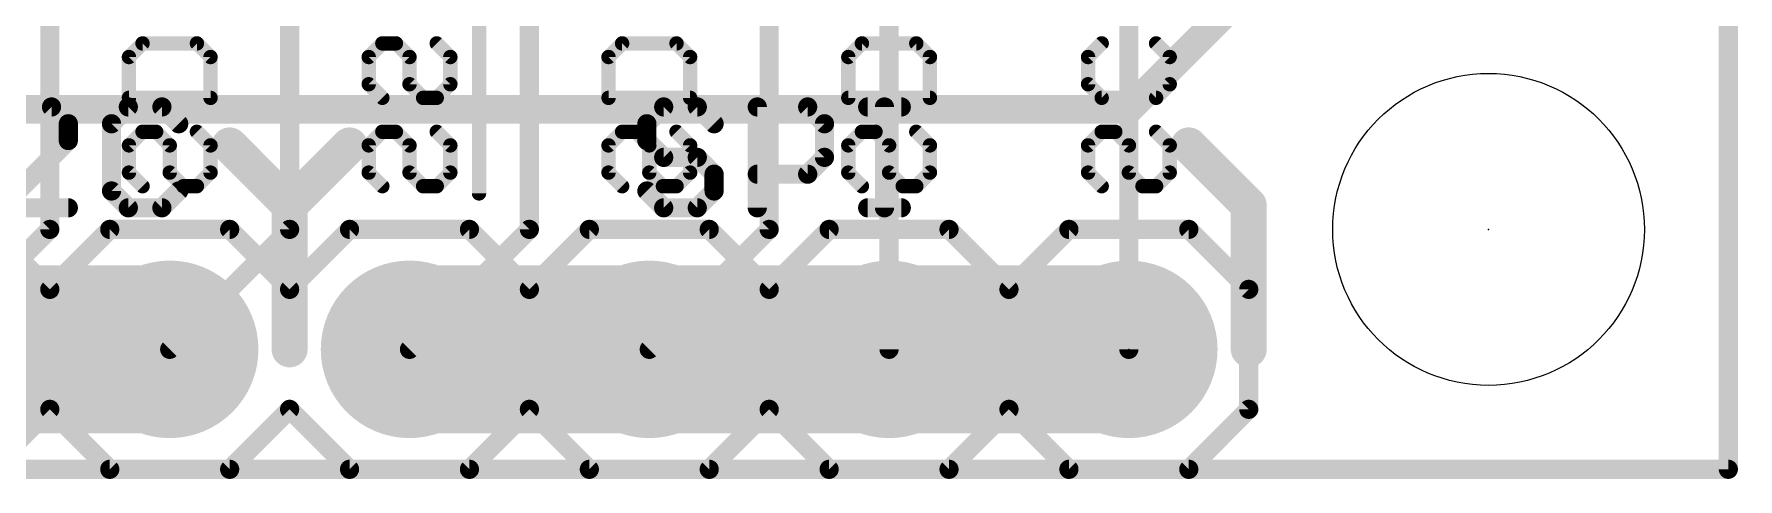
# Model space of a CAD drawing. Extents: x -36.1 to 36.1, y -36.8 to 19.2.
# Drawn here: x -0.17 to 17.88, y -19.15 to -14.44 of the extents above; entities that cross this region are included whole.
import ezdxf

# ---------------------------------------------------------------- set-up
doc = ezdxf.new("R2010")
doc.units = 0
for name, color, linetype in [('1', 12, 'CONTINUOUS'), ('16', 132, 'CONTINUOUS'), ('17', 110, 'CONTINUOUS'), ('20', 53, 'CONTINUOUS'), ('21', 41, 'CONTINUOUS'), ('22', 40, 'CONTINUOUS'), ('23', 53, 'CONTINUOUS'), ('24', 53, 'CONTINUOUS')]:
    doc.layers.add(name, color=color, linetype=linetype)

# ---------------------------------------------------------------- blocks, each defined once
blk = doc.blocks.new('ROUNDP')
at = {"const_width": 0.5}
blk.add_lwpolyline([(0, -0.25, 1), (0, 0.25, 1), (0, -0.25)], format="xyb", dxfattribs=at)

msp = doc.modelspace()

# ---------------------------------------------------------------- linework, layer by layer
at = {"layer": '1'}
for points, const_width in [([(17.78, 19.05), (17.78, -19.05)], 0.2032), ([(13.97, -12.7), (11.43, -15.24)], 0.3048), ([(11.43, -15.24), (-11.43, -15.24)], 0.3048), ([(17.78, -19.05), (-17.78, -19.05)], 0.2032)]:
    msp.add_lwpolyline(points, dxfattribs=dict(at, const_width=const_width))
for points, const_width in [([(11.3761, -15.1861, 1), (11.4839, -15.2939)], 0.1524), ([(11.43, -15.3162, 1), (11.43, -15.1638)], 0.1524), ([(17.78, -19.1008, 1), (17.78, -18.9992)], 0.1016), ([(17.7292, -19.05, 1), (17.8308, -19.05)], 0.1016)]:
    msp.add_lwpolyline(points, format="xyb", dxfattribs=dict(at, const_width=const_width))
at = {"layer": '16', "const_width": 0.2032}
for points in [[(17.78, 19.05), (17.78, -19.05)], [(0, -16.51), (0, 0)], [(5.08, -16.51), (5.08, -3.81)], [(2.54, -10.16), (2.54, -16.51)], [(7.62, -10.16), (7.62, -16.51)], [(8.89, -10.16), (8.89, -17.78)], [(11.43, -11.43), (11.43, -17.78)], [(0, -16.51), (-1.27, -17.78)], [(2.54, -16.51), (1.27, -17.78)], [(5.08, -16.51), (3.81, -17.78)], [(7.62, -16.51), (6.35, -17.78)], [(17.78, -19.05), (-17.78, -19.05)]]:
    msp.add_lwpolyline(points, dxfattribs=at)
at = {"layer": '16', "const_width": 0.1016}
for points in [[(0.0359, -16.5459, 1), (-0.0359, -16.4741)], [(2.5759, -16.5459, 1), (2.5041, -16.4741)], [(5.1159, -16.5459, 1), (5.0441, -16.4741)], [(7.6559, -16.5459, 1), (7.5841, -16.4741)], [(-0.0508, -16.51, 1), (0.0508, -16.51)], [(2.4892, -16.51, 1), (2.5908, -16.51)], [(5.0292, -16.51, 1), (5.1308, -16.51)], [(7.5692, -16.51, 1), (7.6708, -16.51)], [(1.2341, -17.7441, 1), (1.3059, -17.8159)], [(3.7741, -17.7441, 1), (3.8459, -17.8159)], [(6.3141, -17.7441, 1), (6.3859, -17.8159)], [(8.8392, -17.78, 1), (8.9408, -17.78)], [(11.3792, -17.78, 1), (11.4808, -17.78)], [(17.78, -19.1008, 1), (17.78, -18.9992)], [(17.7292, -19.05, 1), (17.8308, -19.05)]]:
    msp.add_lwpolyline(points, format="xyb", dxfattribs=at)
at = {"layer": '20', "const_width": 0.2032}
for points in [[(17.78, 19.05), (17.78, -19.05)], [(17.78, -19.05), (-17.78, -19.05)]]:
    msp.add_lwpolyline(points, dxfattribs=at)
at = {"layer": '20', "const_width": 0.1016}
for points in [[(17.78, -19.1008, 1), (17.78, -18.9992)], [(17.7292, -19.05, 1), (17.8308, -19.05)]]:
    msp.add_lwpolyline(points, format="xyb", dxfattribs=at)
at = {"layer": '20'}
msp.add_circle((15.24, -16.51), 1.651, dxfattribs=at)
at = {"layer": '21'}
for points, const_width in [([(0.0181, -15.2137), (-0.3379, -15.2137)], 0.2032), ([(0.196, -15.3916), (0.0181, -15.2137)], 0.2032), ([(0.8315, -15.2137), (0.6536, -15.3916)], 0.2032), ([(1.1875, -15.2137), (0.8315, -15.2137)], 0.2032), ([(1.3654, -15.3916), (1.1875, -15.2137)], 0.2032), ([(6.5026, -15.2137), (6.3246, -15.3916)], 0.2032), ([(6.8585, -15.2137), (6.5026, -15.2137)], 0.2032), ([(7.0364, -15.3916), (6.8585, -15.2137)], 0.2032), ([(7.494, -16.2814), (7.494, -15.2137)], 0.2032), ([(7.494, -15.2137), (8.0279, -15.2137)], 0.2032), ([(8.0279, -15.2137), (8.2058, -15.3916)], 0.2032), ([(8.6634, -15.2137), (9.0193, -15.2137)], 0.2032), ([(8.8413, -16.2814), (8.8413, -15.2137)], 0.2032), ([(0.196, -15.5696), (0.196, -15.3916)], 0.2032), ([(0.6536, -15.3916), (0.6536, -16.1035)], 0.2032), ([(6.3246, -15.3916), (6.3246, -15.5696)], 0.2032), ([(8.2058, -15.3916), (8.2058, -15.7475)], 0.2032), ([(-0.5158, -16.2814), (0.196, -15.5696)], 0.2032), ([(2.54, -16.256), (1.905, -15.621)], 0.381), ([(2.54, -16.256), (3.175, -15.621)], 0.381), ([(6.3246, -15.5696), (6.5026, -15.7475)], 0.2032), ([(12.7, -16.256), (12.065, -15.621)], 0.381), ([(6.5026, -15.7475), (6.8585, -15.7475)], 0.2032), ([(6.8585, -15.7475), (7.0364, -15.9255)], 0.2032), ([(8.2058, -15.7475), (8.0279, -15.9255)], 0.2032), ([(7.0364, -15.9255), (7.0364, -16.1035)], 0.2032), ([(8.0279, -15.9255), (7.494, -15.9255)], 0.2032), ([(0.6536, -16.1035), (0.8315, -16.2814)], 0.2032), ([(1.1875, -16.2814), (1.3654, -16.1035)], 0.2032), ([(6.5026, -16.2814), (6.3246, -16.1035)], 0.2032), ([(7.0364, -16.1035), (6.8585, -16.2814)], 0.2032), ([(0.196, -16.2814), (-0.5158, -16.2814)], 0.2032), ([(0.8315, -16.2814), (1.1875, -16.2814)], 0.2032), ([(2.54, -17.78), (2.54, -16.256)], 0.381), ([(6.8585, -16.2814), (6.5026, -16.2814)], 0.2032), ([(8.6634, -16.2814), (9.0193, -16.2814)], 0.2032), ([(12.7, -17.78), (12.7, -16.256)], 0.381), ([(-1.27, -17.78), (1.27, -17.78)], 1.778), ([(3.81, -17.78), (11.43, -17.78)], 1.778)]:
    msp.add_lwpolyline(points, dxfattribs=dict(at, const_width=const_width))
for points, const_width in [([(0.054, -15.1778, 1), (-0.0179, -15.2496)], 0.1016), ([(0.0181, -15.2645, 1), (0.0181, -15.1629)], 0.1016), ([(0.8315, -15.1629, 1), (0.8315, -15.2645)], 0.1016), ([(0.8675, -15.2496, 1), (0.7956, -15.1778)], 0.1016), ([(1.2234, -15.1778, 1), (1.1515, -15.2496)], 0.1016), ([(1.1875, -15.2645, 1), (1.1875, -15.1629)], 0.1016), ([(6.5026, -15.1629, 1), (6.5026, -15.2645)], 0.1016), ([(6.5385, -15.2496, 1), (6.4666, -15.1778)], 0.1016), ([(6.8944, -15.1778, 1), (6.8225, -15.2496)], 0.1016), ([(6.8585, -15.2645, 1), (6.8585, -15.1629)], 0.1016), ([(7.5448, -15.2137, 1), (7.4432, -15.2137)], 0.1016), ([(7.494, -15.1629, 1), (7.494, -15.2645)], 0.1016), ([(8.0638, -15.1778, 1), (7.9919, -15.2496)], 0.1016), ([(8.0279, -15.2645, 1), (8.0279, -15.1629)], 0.1016), ([(8.6634, -15.1629, 1), (8.6634, -15.2645)], 0.1016), ([(8.8921, -15.2137, 1), (8.7905, -15.2137)], 0.1016), ([(9.0193, -15.2645, 1), (9.0193, -15.1629)], 0.1016), ([(0.2468, -15.3916, 1), (0.1452, -15.3916)], 0.1016), ([(0.1601, -15.4276, 1), (0.2319, -15.3557)], 0.1016), ([(0.7044, -15.3916, 1), (0.6028, -15.3916)], 0.1016), ([(0.6177, -15.3557, 1), (0.6895, -15.4276)], 0.1016), ([(1.3295, -15.4276, 1), (1.4013, -15.3557)], 0.1016), ([(6.3754, -15.3916, 1), (6.2738, -15.3916)], 0.1016), ([(6.2887, -15.3557, 1), (6.3605, -15.4276)], 0.1016), ([(7.0005, -15.4276, 1), (7.0723, -15.3557)], 0.1016), ([(8.2566, -15.3916, 1), (8.155, -15.3916)], 0.1016), ([(8.1699, -15.4276, 1), (8.2417, -15.3557)], 0.1016), ([(0.1452, -15.5696, 1), (0.2468, -15.5696)], 0.1016), ([(0.2319, -15.6055, 1), (0.1601, -15.5337)], 0.1016), ([(1.9724, -15.5536, 1), (1.8376, -15.6884)], 0.1905), ([(3.2424, -15.6884, 1), (3.1076, -15.5536)], 0.1905), ([(6.3605, -15.5337, 1), (6.2887, -15.6055)], 0.1016), ([(6.2738, -15.5696, 1), (6.3754, -15.5696)], 0.1016), ([(12.1324, -15.5536, 1), (11.9976, -15.6884)], 0.1905), ([(6.5026, -15.6967, 1), (6.5026, -15.7983)], 0.1016), ([(6.4666, -15.7835, 1), (6.5385, -15.7116)], 0.1016), ([(6.8944, -15.7116, 1), (6.8225, -15.7835)], 0.1016), ([(6.8585, -15.7983, 1), (6.8585, -15.6967)], 0.1016), ([(8.155, -15.7475, 1), (8.2566, -15.7475)], 0.1016), ([(8.2417, -15.7835, 1), (8.1699, -15.7116)], 0.1016), ([(7.0872, -15.9255, 1), (6.9856, -15.9255)], 0.1016), ([(7.0005, -15.9614, 1), (7.0723, -15.8896)], 0.1016), ([(7.494, -15.8747, 1), (7.494, -15.9763)], 0.1016), ([(7.9919, -15.8896, 1), (8.0638, -15.9614)], 0.1016), ([(8.0279, -15.9763, 1), (8.0279, -15.8747)], 0.1016), ([(0.6895, -16.0675, 1), (0.6177, -16.1394)], 0.1016), ([(0.6028, -16.1035, 1), (0.7044, -16.1035)], 0.1016), ([(1.4013, -16.1394, 1), (1.3295, -16.0675)], 0.1016), ([(6.3605, -16.0675, 1), (6.2887, -16.1394)], 0.1016), ([(6.9856, -16.1035, 1), (7.0872, -16.1035)], 0.1016), ([(7.0723, -16.1394, 1), (7.0005, -16.0675)], 0.1016), ([(0.196, -16.3322, 1), (0.196, -16.2306)], 0.1016), ([(0.8315, -16.2306, 1), (0.8315, -16.3322)], 0.1016), ([(0.7956, -16.3173, 1), (0.8675, -16.2455)], 0.1016), ([(1.1515, -16.2455, 1), (1.2234, -16.3173)], 0.1016), ([(1.1875, -16.3322, 1), (1.1875, -16.2306)], 0.1016), ([(2.4726, -16.1886, 1), (2.6074, -16.3234)], 0.1905), ([(2.6353, -16.256, 1), (2.4447, -16.256)], 0.1905), ([(2.4726, -16.3234, 1), (2.6074, -16.1886)], 0.1905), ([(6.5026, -16.2306, 1), (6.5026, -16.3322)], 0.1016), ([(6.4666, -16.3173, 1), (6.5385, -16.2455)], 0.1016), ([(6.8225, -16.2455, 1), (6.8944, -16.3173)], 0.1016), ([(6.8585, -16.3322, 1), (6.8585, -16.2306)], 0.1016), ([(7.4432, -16.2814, 1), (7.5448, -16.2814)], 0.1016), ([(8.6634, -16.2306, 1), (8.6634, -16.3322)], 0.1016), ([(8.7905, -16.2814, 1), (8.8921, -16.2814)], 0.1016), ([(9.0193, -16.3322, 1), (9.0193, -16.2306)], 0.1016), ([(12.7953, -16.256, 1), (12.6048, -16.256)], 0.1905), ([(12.6326, -16.3234, 1), (12.7674, -16.1886)], 0.1905), ([(1.27, -18.2245, 1), (1.27, -17.3355)], 0.889), ([(3.81, -17.3355, 1), (3.81, -18.2245)], 0.889), ([(11.43, -18.2245, 1), (11.43, -17.3355)], 0.889), ([(2.4447, -17.78, 1), (2.6353, -17.78)], 0.1905), ([(12.6048, -17.78, 1), (12.7953, -17.78)], 0.1905)]:
    msp.add_lwpolyline(points, format="xyb", dxfattribs=dict(at, const_width=const_width))
at = {"layer": '22'}
for points, const_width in [([(4.5466, -16.129), (4.5466, -14.258)], 0.1524), ([(0.8382, -14.6851), (0.9823, -14.5411)], 0.1524), ([(0.8382, -15.1173), (0.8382, -14.6851)], 0.1524), ([(0.9823, -14.5411), (1.5585, -14.5411)], 0.1524), ([(1.5585, -14.5411), (1.7025, -14.6851)], 0.1524), ([(1.7025, -14.6851), (1.7025, -15.1173)], 0.1524), ([(3.5223, -14.5411), (3.3782, -14.6851)], 0.1524), ([(3.3782, -14.6851), (3.3782, -14.9732)], 0.1524), ([(3.6663, -14.5411), (3.5223, -14.5411)], 0.1524), ([(3.8104, -14.6851), (3.6663, -14.5411)], 0.1524), ([(3.8104, -14.9732), (3.8104, -14.6851)], 0.1524), ([(4.0985, -14.5411), (4.2425, -14.6851)], 0.1524), ([(4.2425, -14.6851), (4.2425, -14.9732)], 0.1524), ([(5.9182, -14.6851), (6.0623, -14.5411)], 0.1524), ([(5.9182, -15.1173), (5.9182, -14.6851)], 0.1524), ([(6.0623, -14.5411), (6.6385, -14.5411)], 0.1524), ([(6.6385, -14.5411), (6.7825, -14.6851)], 0.1524), ([(6.7825, -14.6851), (6.7825, -15.1173)], 0.1524), ([(8.4582, -14.6851), (8.6023, -14.5411)], 0.1524), ([(8.4582, -15.1173), (8.4582, -14.6851)], 0.1524), ([(8.6023, -14.5411), (9.1785, -14.5411)], 0.1524), ([(9.1785, -14.5411), (9.3225, -14.6851)], 0.1524), ([(9.3225, -14.6851), (9.3225, -15.1173)], 0.1524), ([(10.9982, -14.6851), (11.1423, -14.5411)], 0.1524), ([(10.9982, -14.9732), (10.9982, -14.6851)], 0.1524), ([(11.7185, -14.5411), (11.8625, -14.6851)], 0.1524), ([(11.8625, -14.6851), (11.8625, -14.9732)], 0.1524), ([(3.3782, -14.9732), (3.5223, -15.1173)], 0.1524), ([(3.9544, -15.1173), (3.8104, -14.9732)], 0.1524), ([(4.2425, -14.9732), (4.0985, -15.1173)], 0.1524), ([(11.1423, -15.1173), (10.9982, -14.9732)], 0.1524), ([(11.8625, -14.9732), (11.7185, -15.1173)], 0.1524), ([(1.7025, -15.1173), (0.8382, -15.1173)], 0.1524), ([(4.0985, -15.1173), (3.9544, -15.1173)], 0.1524), ([(6.7825, -15.1173), (5.9182, -15.1173)], 0.1524), ([(9.3225, -15.1173), (8.4582, -15.1173)], 0.1524), ([(11.7185, -15.1173), (11.1423, -15.1173)], 0.1524), ([(0.9823, -15.4766), (0.8382, -15.6206)], 0.1524), ([(1.1263, -15.4766), (0.9823, -15.4766)], 0.1524), ([(1.2704, -15.6206), (1.1263, -15.4766)], 0.1524), ([(1.5585, -15.4766), (1.7025, -15.6206)], 0.1524), ([(3.5223, -15.4766), (3.3782, -15.6206)], 0.1524), ([(3.6663, -15.4766), (3.5223, -15.4766)], 0.1524), ([(3.8104, -15.6206), (3.6663, -15.4766)], 0.1524), ([(4.0985, -15.4766), (4.2425, -15.6206)], 0.1524), ([(6.0623, -15.4766), (5.9182, -15.6206)], 0.1524), ([(6.2063, -15.4766), (6.0623, -15.4766)], 0.1524), ([(6.3504, -15.6206), (6.2063, -15.4766)], 0.1524), ([(6.6385, -15.4766), (6.7825, -15.6206)], 0.1524), ([(8.6023, -15.4766), (8.4582, -15.6206)], 0.1524), ([(8.7463, -15.4766), (8.6023, -15.4766)], 0.1524), ([(8.8904, -15.6206), (8.7463, -15.4766)], 0.1524), ([(9.1785, -15.4766), (9.3225, -15.6206)], 0.1524), ([(11.1423, -15.4766), (10.9982, -15.6206)], 0.1524), ([(11.2863, -15.4766), (11.1423, -15.4766)], 0.1524), ([(11.4304, -15.6206), (11.2863, -15.4766)], 0.1524), ([(11.7185, -15.4766), (11.8625, -15.6206)], 0.1524), ([(0.8382, -15.6206), (0.8382, -15.9087)], 0.1524), ([(1.2704, -15.9087), (1.2704, -15.6206)], 0.1524), ([(1.7025, -15.6206), (1.7025, -15.9087)], 0.1524), ([(3.3782, -15.6206), (3.3782, -15.9087)], 0.1524), ([(3.8104, -15.9087), (3.8104, -15.6206)], 0.1524), ([(4.2425, -15.6206), (4.2425, -15.9087)], 0.1524), ([(5.9182, -15.6206), (5.9182, -15.9087)], 0.1524), ([(6.3504, -15.9087), (6.3504, -15.6206)], 0.1524), ([(6.7825, -15.6206), (6.7825, -15.9087)], 0.1524), ([(8.4582, -15.6206), (8.4582, -15.9087)], 0.1524), ([(8.8904, -15.9087), (8.8904, -15.6206)], 0.1524), ([(9.3225, -15.6206), (9.3225, -15.9087)], 0.1524), ([(10.9982, -15.6206), (10.9982, -15.9087)], 0.1524), ([(11.4304, -15.9087), (11.4304, -15.6206)], 0.1524), ([(11.8625, -15.6206), (11.8625, -15.9087)], 0.1524), ([(0.8382, -15.9087), (0.9823, -16.0528)], 0.1524), ([(1.4144, -16.0528), (1.2704, -15.9087)], 0.1524), ([(1.7025, -15.9087), (1.5585, -16.0528)], 0.1524), ([(3.3782, -15.9087), (3.5223, -16.0528)], 0.1524), ([(3.9544, -16.0528), (3.8104, -15.9087)], 0.1524), ([(4.2425, -15.9087), (4.0985, -16.0528)], 0.1524), ([(5.9182, -15.9087), (6.0623, -16.0528)], 0.1524), ([(6.4944, -16.0528), (6.3504, -15.9087)], 0.1524), ([(6.7825, -15.9087), (6.6385, -16.0528)], 0.1524), ([(8.4582, -15.9087), (8.6023, -16.0528)], 0.1524), ([(9.0344, -16.0528), (8.8904, -15.9087)], 0.1524), ([(9.3225, -15.9087), (9.1785, -16.0528)], 0.1524), ([(10.9982, -15.9087), (11.1423, -16.0528)], 0.1524), ([(11.5744, -16.0528), (11.4304, -15.9087)], 0.1524), ([(11.8625, -15.9087), (11.7185, -16.0528)], 0.1524), ([(1.5585, -16.0528), (1.4144, -16.0528)], 0.1524), ([(4.0985, -16.0528), (3.9544, -16.0528)], 0.1524), ([(6.6385, -16.0528), (6.4944, -16.0528)], 0.1524), ([(9.1785, -16.0528), (9.0344, -16.0528)], 0.1524), ([(11.7185, -16.0528), (11.5744, -16.0528)], 0.1524), ([(0, -17.145), (-0.635, -16.51)], 0.2032), ([(0.635, -16.51), (0, -17.145)], 0.2032), ([(1.905, -16.51), (0.635, -16.51)], 0.2032), ([(2.54, -17.145), (1.905, -16.51)], 0.2032), ([(3.175, -16.51), (2.54, -17.145)], 0.2032), ([(4.445, -16.51), (3.175, -16.51)], 0.2032), ([(4.445, -16.51), (5.08, -17.145)], 0.2032), ([(5.715, -16.51), (5.08, -17.145)], 0.2032), ([(6.985, -16.51), (5.715, -16.51)], 0.2032), ([(7.62, -17.145), (6.985, -16.51)], 0.2032), ([(8.255, -16.51), (7.62, -17.145)], 0.2032), ([(9.525, -16.51), (8.255, -16.51)], 0.2032), ([(10.16, -17.145), (9.525, -16.51)], 0.2032), ([(10.795, -16.51), (10.16, -17.145)], 0.2032), ([(12.065, -16.51), (10.795, -16.51)], 0.2032), ([(12.065, -16.51), (12.7, -17.145)], 0.2032), ([(12.7, -17.145), (12.7, -18.415)], 0.2032), ([(-0.635, -19.05), (0, -18.415)], 0.2032), ([(0, -18.415), (0.635, -19.05)], 0.2032), ([(1.905, -19.05), (2.54, -18.415)], 0.2032), ([(2.54, -18.415), (3.175, -19.05)], 0.2032), ([(5.08, -18.415), (4.445, -19.05)], 0.2032), ([(5.08, -18.415), (5.715, -19.05)], 0.2032), ([(6.985, -19.05), (7.62, -18.415)], 0.2032), ([(7.62, -18.415), (8.255, -19.05)], 0.2032), ([(9.525, -19.05), (10.16, -18.415)], 0.2032), ([(10.16, -18.415), (10.795, -19.05)], 0.2032), ([(12.7, -18.415), (12.065, -19.05)], 0.2032), ([(0.635, -19.05), (1.905, -19.05)], 0.2032), ([(3.175, -19.05), (4.445, -19.05)], 0.2032), ([(5.715, -19.05), (6.985, -19.05)], 0.2032), ([(8.255, -19.05), (9.525, -19.05)], 0.2032), ([(10.795, -19.05), (12.065, -19.05)], 0.2032)]:
    msp.add_lwpolyline(points, dxfattribs=dict(at, const_width=const_width))
for points, const_width in [([(0.8763, -14.6851, 1), (0.8001, -14.6851)], 0.0762), ([(0.9823, -14.503, 1), (0.9823, -14.5792)], 0.0762), ([(1.0092, -14.568, 1), (0.9553, -14.5141)], 0.0762), ([(1.5854, -14.5141, 1), (1.5315, -14.568)], 0.0762), ([(1.5585, -14.5792, 1), (1.5585, -14.503)], 0.0762), ([(1.7406, -14.6851, 1), (1.6644, -14.6851)], 0.0762), ([(3.4163, -14.6851, 1), (3.3401, -14.6851)], 0.0762), ([(3.5223, -14.503, 1), (3.5223, -14.5792)], 0.0762), ([(3.5492, -14.568, 1), (3.4953, -14.5141)], 0.0762), ([(3.6933, -14.5141, 1), (3.6394, -14.568)], 0.0762), ([(3.6663, -14.5792, 1), (3.6663, -14.503)], 0.0762), ([(3.8485, -14.6851, 1), (3.7723, -14.6851)], 0.0762), ([(4.1254, -14.5141, 1), (4.0715, -14.568)], 0.0762), ([(4.2806, -14.6851, 1), (4.2044, -14.6851)], 0.0762), ([(5.9563, -14.6851, 1), (5.8801, -14.6851)], 0.0762), ([(6.0623, -14.503, 1), (6.0623, -14.5792)], 0.0762), ([(6.0892, -14.568, 1), (6.0353, -14.5141)], 0.0762), ([(6.6654, -14.5141, 1), (6.6115, -14.568)], 0.0762), ([(6.6385, -14.5792, 1), (6.6385, -14.503)], 0.0762), ([(6.8206, -14.6851, 1), (6.7444, -14.6851)], 0.0762), ([(8.4963, -14.6851, 1), (8.4201, -14.6851)], 0.0762), ([(8.6023, -14.503, 1), (8.6023, -14.5792)], 0.0762), ([(8.6292, -14.568, 1), (8.5753, -14.5141)], 0.0762), ([(9.2054, -14.5141, 1), (9.1515, -14.568)], 0.0762), ([(9.1785, -14.5792, 1), (9.1785, -14.503)], 0.0762), ([(9.3606, -14.6851, 1), (9.2844, -14.6851)], 0.0762), ([(11.0363, -14.6851, 1), (10.9601, -14.6851)], 0.0762), ([(11.1692, -14.568, 1), (11.1153, -14.5141)], 0.0762), ([(11.7454, -14.5141, 1), (11.6915, -14.568)], 0.0762), ([(11.9006, -14.6851, 1), (11.8244, -14.6851)], 0.0762), ([(0.8113, -14.6582, 1), (0.8651, -14.7121)], 0.0762), ([(1.6756, -14.7121, 1), (1.7295, -14.6582)], 0.0762), ([(3.3513, -14.6582, 1), (3.4051, -14.7121)], 0.0762), ([(3.7834, -14.7121, 1), (3.8373, -14.6582)], 0.0762), ([(4.2156, -14.7121, 1), (4.2695, -14.6582)], 0.0762), ([(5.8913, -14.6582, 1), (5.9451, -14.7121)], 0.0762), ([(6.7556, -14.7121, 1), (6.8095, -14.6582)], 0.0762), ([(8.4313, -14.6582, 1), (8.4851, -14.7121)], 0.0762), ([(9.2956, -14.7121, 1), (9.3495, -14.6582)], 0.0762), ([(10.9713, -14.6582, 1), (11.0251, -14.7121)], 0.0762), ([(11.8356, -14.7121, 1), (11.8895, -14.6582)], 0.0762), ([(3.4051, -14.9463, 1), (3.3513, -15.0002)], 0.0762), ([(3.3401, -14.9732, 1), (3.4163, -14.9732)], 0.0762), ([(3.8373, -14.9463, 1), (3.7834, -15.0002)], 0.0762), ([(3.7723, -14.9732, 1), (3.8485, -14.9732)], 0.0762), ([(4.2044, -14.9732, 1), (4.2806, -14.9732)], 0.0762), ([(4.2695, -15.0002, 1), (4.2156, -14.9463)], 0.0762), ([(11.0251, -14.9463, 1), (10.9713, -15.0002)], 0.0762), ([(10.9601, -14.9732, 1), (11.0363, -14.9732)], 0.0762), ([(11.8244, -14.9732, 1), (11.9006, -14.9732)], 0.0762), ([(11.8895, -15.0002, 1), (11.8356, -14.9463)], 0.0762), ([(0.8382, -15.0792, 1), (0.8382, -15.1554)], 0.0762), ([(0.8001, -15.1173, 1), (0.8763, -15.1173)], 0.0762), ([(1.6644, -15.1173, 1), (1.7406, -15.1173)], 0.0762), ([(1.7025, -15.1554, 1), (1.7025, -15.0792)], 0.0762), ([(3.4953, -15.1442, 1), (3.5492, -15.0903)], 0.0762), ([(3.9544, -15.0792, 1), (3.9544, -15.1554)], 0.0762), ([(3.9275, -15.1442, 1), (3.9814, -15.0903)], 0.0762), ([(4.0715, -15.0903, 1), (4.1254, -15.1442)], 0.0762), ([(4.0985, -15.1554, 1), (4.0985, -15.0792)], 0.0762), ([(5.9182, -15.0792, 1), (5.9182, -15.1554)], 0.0762), ([(5.8801, -15.1173, 1), (5.9563, -15.1173)], 0.0762), ([(6.7444, -15.1173, 1), (6.8206, -15.1173)], 0.0762), ([(6.7825, -15.1554, 1), (6.7825, -15.0792)], 0.0762), ([(8.4582, -15.0792, 1), (8.4582, -15.1554)], 0.0762), ([(8.4201, -15.1173, 1), (8.4963, -15.1173)], 0.0762), ([(9.2844, -15.1173, 1), (9.3606, -15.1173)], 0.0762), ([(9.3225, -15.1554, 1), (9.3225, -15.0792)], 0.0762), ([(11.1423, -15.0792, 1), (11.1423, -15.1554)], 0.0762), ([(11.1153, -15.1442, 1), (11.1692, -15.0903)], 0.0762), ([(11.6915, -15.0903, 1), (11.7454, -15.1442)], 0.0762), ([(11.7185, -15.1554, 1), (11.7185, -15.0792)], 0.0762), ([(0.9823, -15.4385, 1), (0.9823, -15.5147)], 0.0762), ([(1.0092, -15.5035, 1), (0.9553, -15.4496)], 0.0762), ([(1.1533, -15.4496, 1), (1.0994, -15.5035)], 0.0762), ([(1.1263, -15.5147, 1), (1.1263, -15.4385)], 0.0762), ([(1.5854, -15.4496, 1), (1.5315, -15.5035)], 0.0762), ([(3.5223, -15.4385, 1), (3.5223, -15.5147)], 0.0762), ([(3.5492, -15.5035, 1), (3.4953, -15.4496)], 0.0762), ([(3.6933, -15.4496, 1), (3.6394, -15.5035)], 0.0762), ([(3.6663, -15.5147, 1), (3.6663, -15.4385)], 0.0762), ([(4.1254, -15.4496, 1), (4.0715, -15.5035)], 0.0762), ([(6.0623, -15.4385, 1), (6.0623, -15.5147)], 0.0762), ([(6.0892, -15.5035, 1), (6.0353, -15.4496)], 0.0762), ([(6.2333, -15.4496, 1), (6.1794, -15.5035)], 0.0762), ([(6.2063, -15.5147, 1), (6.2063, -15.4385)], 0.0762), ([(6.6654, -15.4496, 1), (6.6115, -15.5035)], 0.0762), ([(8.6023, -15.4385, 1), (8.6023, -15.5147)], 0.0762), ([(8.6292, -15.5035, 1), (8.5753, -15.4496)], 0.0762), ([(8.7733, -15.4496, 1), (8.7194, -15.5035)], 0.0762), ([(8.7463, -15.5147, 1), (8.7463, -15.4385)], 0.0762), ([(9.2054, -15.4496, 1), (9.1515, -15.5035)], 0.0762), ([(11.1423, -15.4385, 1), (11.1423, -15.5147)], 0.0762), ([(11.1692, -15.5035, 1), (11.1153, -15.4496)], 0.0762), ([(11.3133, -15.4496, 1), (11.2594, -15.5035)], 0.0762), ([(11.2863, -15.5147, 1), (11.2863, -15.4385)], 0.0762), ([(11.7454, -15.4496, 1), (11.6915, -15.5035)], 0.0762), ([(0.8763, -15.6206, 1), (0.8001, -15.6206)], 0.0762), ([(0.8113, -15.5937, 1), (0.8651, -15.6476)], 0.0762), ([(1.3085, -15.6206, 1), (1.2323, -15.6206)], 0.0762), ([(1.2434, -15.6476, 1), (1.2973, -15.5937)], 0.0762), ([(1.7406, -15.6206, 1), (1.6644, -15.6206)], 0.0762), ([(1.6756, -15.6476, 1), (1.7295, -15.5937)], 0.0762), ([(3.4163, -15.6206, 1), (3.3401, -15.6206)], 0.0762), ([(3.3513, -15.5937, 1), (3.4051, -15.6476)], 0.0762), ([(3.8485, -15.6206, 1), (3.7723, -15.6206)], 0.0762), ([(3.7834, -15.6476, 1), (3.8373, -15.5937)], 0.0762), ([(4.2806, -15.6206, 1), (4.2044, -15.6206)], 0.0762), ([(4.2156, -15.6476, 1), (4.2695, -15.5937)], 0.0762), ([(5.9563, -15.6206, 1), (5.8801, -15.6206)], 0.0762), ([(5.8913, -15.5937, 1), (5.9451, -15.6476)], 0.0762), ([(6.3885, -15.6206, 1), (6.3123, -15.6206)], 0.0762), ([(6.3234, -15.6476, 1), (6.3773, -15.5937)], 0.0762), ([(6.8206, -15.6206, 1), (6.7444, -15.6206)], 0.0762), ([(6.7556, -15.6476, 1), (6.8095, -15.5937)], 0.0762), ([(8.4963, -15.6206, 1), (8.4201, -15.6206)], 0.0762), ([(8.4313, -15.5937, 1), (8.4851, -15.6476)], 0.0762), ([(8.9285, -15.6206, 1), (8.8523, -15.6206)], 0.0762), ([(8.8634, -15.6476, 1), (8.9173, -15.5937)], 0.0762), ([(9.3606, -15.6206, 1), (9.2844, -15.6206)], 0.0762), ([(9.2956, -15.6476, 1), (9.3495, -15.5937)], 0.0762), ([(11.0363, -15.6206, 1), (10.9601, -15.6206)], 0.0762), ([(10.9713, -15.5937, 1), (11.0251, -15.6476)], 0.0762), ([(11.4685, -15.6206, 1), (11.3923, -15.6206)], 0.0762), ([(11.4034, -15.6476, 1), (11.4573, -15.5937)], 0.0762), ([(11.9006, -15.6206, 1), (11.8244, -15.6206)], 0.0762), ([(11.8356, -15.6476, 1), (11.8895, -15.5937)], 0.0762), ([(0.8651, -15.8818, 1), (0.8113, -15.9357)], 0.0762), ([(0.8001, -15.9087, 1), (0.8763, -15.9087)], 0.0762), ([(1.2973, -15.8818, 1), (1.2434, -15.9357)], 0.0762), ([(1.2323, -15.9087, 1), (1.3085, -15.9087)], 0.0762), ([(1.6644, -15.9087, 1), (1.7406, -15.9087)], 0.0762), ([(1.7295, -15.9357, 1), (1.6756, -15.8818)], 0.0762), ([(3.4051, -15.8818, 1), (3.3513, -15.9357)], 0.0762), ([(3.3401, -15.9087, 1), (3.4163, -15.9087)], 0.0762), ([(3.8373, -15.8818, 1), (3.7834, -15.9357)], 0.0762), ([(3.7723, -15.9087, 1), (3.8485, -15.9087)], 0.0762), ([(4.2044, -15.9087, 1), (4.2806, -15.9087)], 0.0762), ([(4.2695, -15.9357, 1), (4.2156, -15.8818)], 0.0762), ([(5.9451, -15.8818, 1), (5.8913, -15.9357)], 0.0762), ([(5.8801, -15.9087, 1), (5.9563, -15.9087)], 0.0762), ([(6.3773, -15.8818, 1), (6.3234, -15.9357)], 0.0762), ([(6.3123, -15.9087, 1), (6.3885, -15.9087)], 0.0762), ([(6.7444, -15.9087, 1), (6.8206, -15.9087)], 0.0762), ([(6.8095, -15.9357, 1), (6.7556, -15.8818)], 0.0762), ([(8.4851, -15.8818, 1), (8.4313, -15.9357)], 0.0762), ([(8.4201, -15.9087, 1), (8.4963, -15.9087)], 0.0762), ([(8.9173, -15.8818, 1), (8.8634, -15.9357)], 0.0762), ([(8.8523, -15.9087, 1), (8.9285, -15.9087)], 0.0762), ([(9.2844, -15.9087, 1), (9.3606, -15.9087)], 0.0762), ([(9.3495, -15.9357, 1), (9.2956, -15.8818)], 0.0762), ([(11.0251, -15.8818, 1), (10.9713, -15.9357)], 0.0762), ([(10.9601, -15.9087, 1), (11.0363, -15.9087)], 0.0762), ([(11.4573, -15.8818, 1), (11.4034, -15.9357)], 0.0762), ([(11.3923, -15.9087, 1), (11.4685, -15.9087)], 0.0762), ([(11.8244, -15.9087, 1), (11.9006, -15.9087)], 0.0762), ([(11.8895, -15.9357, 1), (11.8356, -15.8818)], 0.0762), ([(0.9553, -16.0797, 1), (1.0092, -16.0259)], 0.0762), ([(1.4144, -16.0147, 1), (1.4144, -16.0909)], 0.0762), ([(1.3875, -16.0797, 1), (1.4414, -16.0259)], 0.0762), ([(1.5315, -16.0259, 1), (1.5854, -16.0797)], 0.0762), ([(1.5585, -16.0909, 1), (1.5585, -16.0147)], 0.0762), ([(3.4953, -16.0797, 1), (3.5492, -16.0259)], 0.0762), ([(3.9544, -16.0147, 1), (3.9544, -16.0909)], 0.0762), ([(3.9275, -16.0797, 1), (3.9814, -16.0259)], 0.0762), ([(4.0715, -16.0259, 1), (4.1254, -16.0797)], 0.0762), ([(4.0985, -16.0909, 1), (4.0985, -16.0147)], 0.0762), ([(6.0353, -16.0797, 1), (6.0892, -16.0259)], 0.0762), ([(6.4944, -16.0147, 1), (6.4944, -16.0909)], 0.0762), ([(6.4675, -16.0797, 1), (6.5214, -16.0259)], 0.0762), ([(6.6115, -16.0259, 1), (6.6654, -16.0797)], 0.0762), ([(6.6385, -16.0909, 1), (6.6385, -16.0147)], 0.0762), ([(8.5753, -16.0797, 1), (8.6292, -16.0259)], 0.0762), ([(9.0344, -16.0147, 1), (9.0344, -16.0909)], 0.0762), ([(9.0075, -16.0797, 1), (9.0614, -16.0259)], 0.0762), ([(9.1515, -16.0259, 1), (9.2054, -16.0797)], 0.0762), ([(9.1785, -16.0909, 1), (9.1785, -16.0147)], 0.0762), ([(11.1153, -16.0797, 1), (11.1692, -16.0259)], 0.0762), ([(11.5744, -16.0147, 1), (11.5744, -16.0909)], 0.0762), ([(11.5475, -16.0797, 1), (11.6014, -16.0259)], 0.0762), ([(11.6915, -16.0259, 1), (11.7454, -16.0797)], 0.0762), ([(11.7185, -16.0909, 1), (11.7185, -16.0147)], 0.0762), ([(4.5085, -16.129, 1), (4.5847, -16.129)], 0.0762), ([(0.635, -16.4592, 1), (0.635, -16.5608)], 0.1016), ([(0.6709, -16.5459, 1), (0.5991, -16.4741)], 0.1016), ([(1.9409, -16.4741, 1), (1.8691, -16.5459)], 0.1016), ([(1.905, -16.5608, 1), (1.905, -16.4592)], 0.1016), ([(3.175, -16.4592, 1), (3.175, -16.5608)], 0.1016), ([(3.2109, -16.5459, 1), (3.1391, -16.4741)], 0.1016), ([(4.4809, -16.4741, 1), (4.4091, -16.5459)], 0.1016), ([(4.445, -16.5608, 1), (4.445, -16.4592)], 0.1016), ([(5.715, -16.4592, 1), (5.715, -16.5608)], 0.1016), ([(5.7509, -16.5459, 1), (5.6791, -16.4741)], 0.1016), ([(7.0209, -16.4741, 1), (6.9491, -16.5459)], 0.1016), ([(6.985, -16.5608, 1), (6.985, -16.4592)], 0.1016), ([(8.255, -16.4592, 1), (8.255, -16.5608)], 0.1016), ([(8.2909, -16.5459, 1), (8.2191, -16.4741)], 0.1016), ([(9.5609, -16.4741, 1), (9.4891, -16.5459)], 0.1016), ([(9.525, -16.5608, 1), (9.525, -16.4592)], 0.1016), ([(10.795, -16.4592, 1), (10.795, -16.5608)], 0.1016), ([(10.8309, -16.5459, 1), (10.7591, -16.4741)], 0.1016), ([(12.1009, -16.4741, 1), (12.0291, -16.5459)], 0.1016), ([(12.065, -16.5608, 1), (12.065, -16.4592)], 0.1016), ([(-0.0359, -17.1091, 1), (0.0359, -17.1809)], 0.1016), ([(-0.0359, -17.1809, 1), (0.0359, -17.1091)], 0.1016), ([(2.5041, -17.1091, 1), (2.5759, -17.1809)], 0.1016), ([(2.5041, -17.1809, 1), (2.5759, -17.1091)], 0.1016), ([(5.0441, -17.1091, 1), (5.1159, -17.1809)], 0.1016), ([(5.0441, -17.1809, 1), (5.1159, -17.1091)], 0.1016), ([(7.5841, -17.1091, 1), (7.6559, -17.1809)], 0.1016), ([(7.5841, -17.1809, 1), (7.6559, -17.1091)], 0.1016), ([(10.1241, -17.1091, 1), (10.1959, -17.1809)], 0.1016), ([(10.1241, -17.1809, 1), (10.1959, -17.1091)], 0.1016), ([(12.7508, -17.145, 1), (12.6492, -17.145)], 0.1016), ([(12.6641, -17.1809, 1), (12.7359, -17.1091)], 0.1016), ([(0.0359, -18.3791, 1), (-0.0359, -18.4509)], 0.1016), ([(0.0359, -18.4509, 1), (-0.0359, -18.3791)], 0.1016), ([(2.5759, -18.3791, 1), (2.5041, -18.4509)], 0.1016), ([(2.5759, -18.4509, 1), (2.5041, -18.3791)], 0.1016), ([(5.1159, -18.3791, 1), (5.0441, -18.4509)], 0.1016), ([(5.1159, -18.4509, 1), (5.0441, -18.3791)], 0.1016), ([(7.6559, -18.3791, 1), (7.5841, -18.4509)], 0.1016), ([(7.6559, -18.4509, 1), (7.5841, -18.3791)], 0.1016), ([(10.1959, -18.3791, 1), (10.1241, -18.4509)], 0.1016), ([(10.1959, -18.4509, 1), (10.1241, -18.3791)], 0.1016), ([(12.6492, -18.415, 1), (12.7508, -18.415)], 0.1016), ([(12.7359, -18.4509, 1), (12.6641, -18.3791)], 0.1016), ([(0.635, -18.9992, 1), (0.635, -19.1008)], 0.1016), ([(1.905, -19.1008, 1), (1.905, -18.9992)], 0.1016), ([(3.175, -18.9992, 1), (3.175, -19.1008)], 0.1016), ([(4.445, -19.1008, 1), (4.445, -18.9992)], 0.1016), ([(5.715, -18.9992, 1), (5.715, -19.1008)], 0.1016), ([(6.985, -19.1008, 1), (6.985, -18.9992)], 0.1016), ([(8.255, -18.9992, 1), (8.255, -19.1008)], 0.1016), ([(9.525, -19.1008, 1), (9.525, -18.9992)], 0.1016), ([(10.795, -18.9992, 1), (10.795, -19.1008)], 0.1016), ([(12.065, -19.1008, 1), (12.065, -18.9992)], 0.1016), ([(0.5991, -19.0859, 1), (0.6709, -19.0141)], 0.1016), ([(1.8691, -19.0141, 1), (1.9409, -19.0859)], 0.1016), ([(3.1391, -19.0859, 1), (3.2109, -19.0141)], 0.1016), ([(4.4091, -19.0141, 1), (4.4809, -19.0859)], 0.1016), ([(5.6791, -19.0859, 1), (5.7509, -19.0141)], 0.1016), ([(6.9491, -19.0141, 1), (7.0209, -19.0859)], 0.1016), ([(8.2191, -19.0859, 1), (8.2909, -19.0141)], 0.1016), ([(9.4891, -19.0141, 1), (9.5609, -19.0859)], 0.1016), ([(10.7591, -19.0859, 1), (10.8309, -19.0141)], 0.1016), ([(12.0291, -19.0141, 1), (12.1009, -19.0859)], 0.1016)]:
    msp.add_lwpolyline(points, format="xyb", dxfattribs=dict(at, const_width=const_width))
at = {"layer": '23'}
msp.add_point((15.24, -16.51), dxfattribs=at)
at = {"layer": '24'}
msp.add_point((11.43, -17.78), dxfattribs=at)

# ---------------------------------------------------------------- block references
at = {"layer": '17', "xscale": 1.8796, "yscale": 1.8796, "rotation": 90}
for p in [(1.27, -17.78), (1.27, -17.78), (3.81, -17.78), (3.81, -17.78), (6.35, -17.78), (6.35, -17.78), (8.89, -17.78), (8.89, -17.78), (11.43, -17.78), (11.43, -17.78)]:
    msp.add_blockref('ROUNDP', p, dxfattribs=at)

doc.saveas('drawing.dxf')
